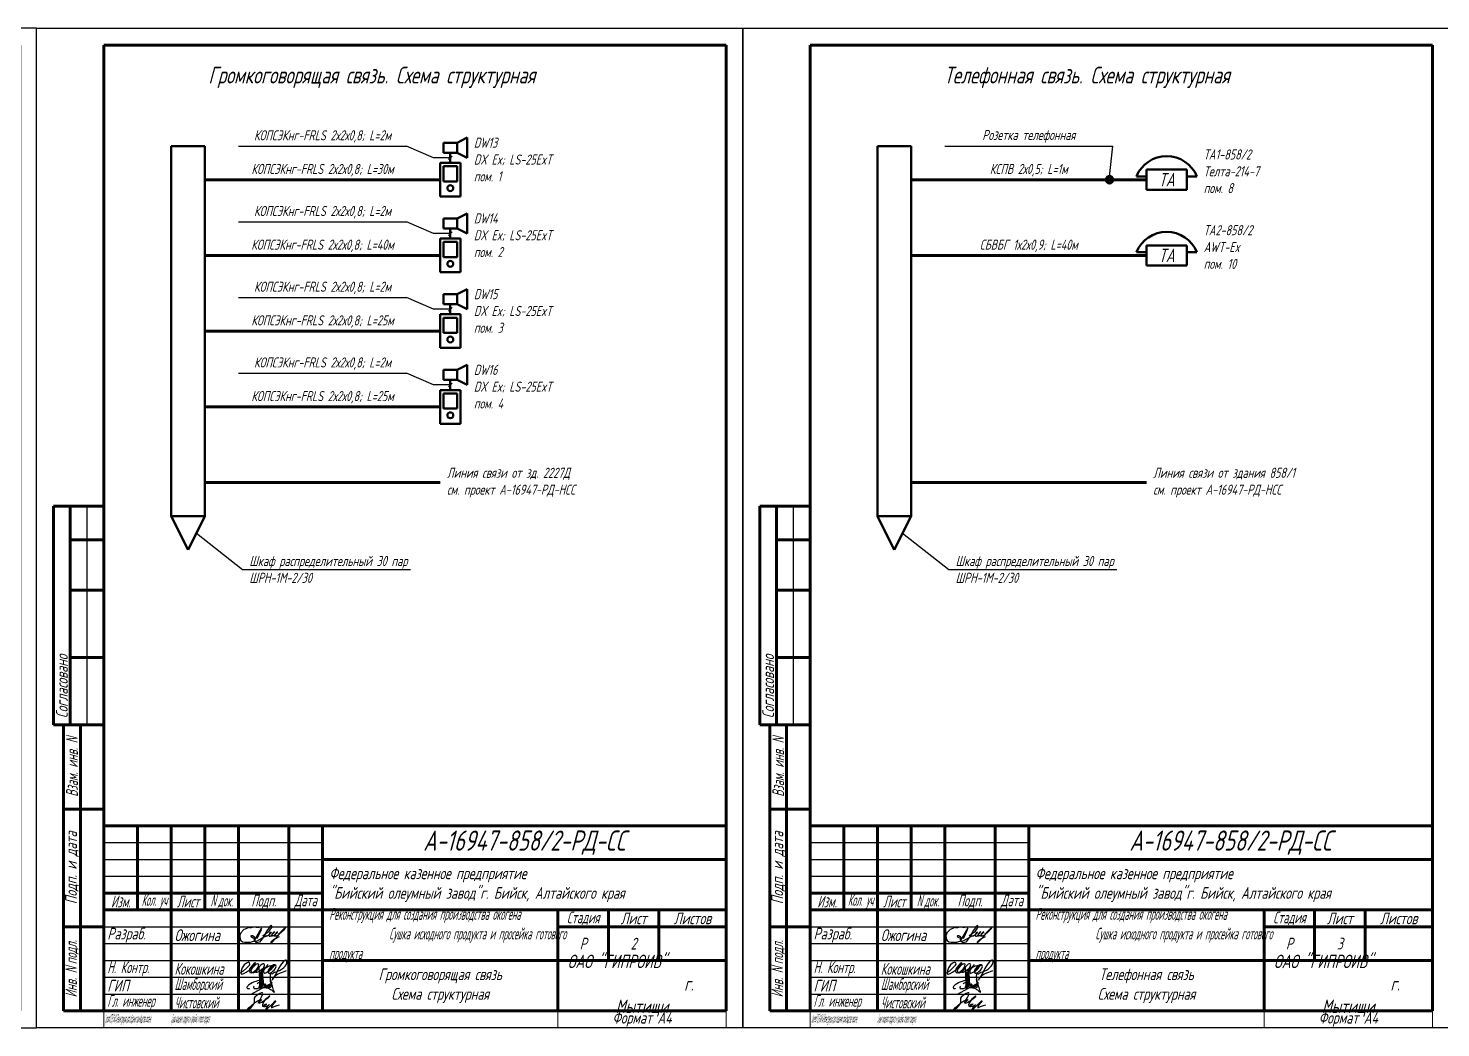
# Model space of a CAD drawing. Header units: millimetres. Extents: x 1036 to 3400, y 1190 to 1841.
# Drawn here: x 1453.7 to 1873.7, y 1543.9 to 1840.9 of the extents above; entities that cross this region are included whole.
import ezdxf
from ezdxf import colors
from ezdxf.entities.mleader import LeaderData, LeaderLine
from ezdxf.enums import TextEntityAlignment as Align
from ezdxf.math import Vec2, Vec3

# ---------------------------------------------------------------- set-up
doc = ezdxf.new("R2010")
doc.units = ezdxf.units.MM
doc.layers.get('Defpoints').update_dxf_attribs({"color": 33})
for name, color, linetype, lineweight in [('Линия выноска', 137, 'Continuous', 25), ('Линия связи (Вновь)', 3, 'Continuous', 60), ('Рамка толстая', 7, 'Continuous', 60), ('Рамка тонкая', 5, 'Continuous', 25), ('Связь', 84, 'Continuous', 50), ('Текст', 2, 'Continuous', 25), ('Штампы', 252, 'Continuous', 25)]:
    doc.layers.add(name, color=color, linetype=linetype, lineweight=lineweight)
doc.styles.add('Simplex', font='simplex.shx', dxfattribs={"width": 0.7, "oblique": 15})

# ---------------------------------------------------------------- blocks, each defined once
blk = doc.blocks.new('*T25')
at = {"layer": 'Defpoints', "color": 8, "linetype": 'ByBlock', "lineweight": 0, "transparency": 16777216}
for p, q in [((0, -55), (0, -60)), ((135, -55), (135, -60)), ((185, -55), (185, -60)), ((0, -60), (185, -60))]:
    blk.add_line(p, q, dxfattribs=at)
at = {"layer": 'Штампы', "color": 0, "linetype": 'ByBlock', "lineweight": 60, "transparency": 16777216}
for p, q in [((0, 0), (185, 0)), ((0, 0), (0, -55)), ((10, 0), (10, -25)), ((20, 0), (20, -55)), ((30, 0), (30, -25)), ((40, 0), (40, -55)), ((55, 0), (55, -55)), ((65, 0), (65, -55)), ((185, 0), (185, -55)), ((65, -10), (185, -10)), ((0, -20), (65, -20)), ((0, -25), (185, -25)), ((135, -25), (135, -55)), ((150, -25), (150, -40)), ((165, -25), (165, -40)), ((135, -30), (185, -30)), ((65, -40), (185, -40)), ((0, -55), (185, -55))]:
    blk.add_line(p, q, dxfattribs=at)
at = {"layer": 'Штампы', "color": 5, "linetype": 'ByBlock', "lineweight": 25, "transparency": 16777216}
for p, q in [((0, -5), (65, -5)), ((0, -10), (65, -10)), ((0, -15), (65, -15)), ((0, -30), (65, -30)), ((0, -35), (65, -35)), ((0, -40), (65, -40)), ((0, -45), (65, -45)), ((0, -50), (65, -50))]:
    blk.add_line(p, q, dxfattribs=at)
at = {"layer": 'Штампы', "color": 2, "transparency": 16777216, "style": 'Simplex'}
for s, insert, char_height, width, attachment_point in [('А-16947-858/2-РД-СС', (125, -5), 6, 120, 5), ('Федеральное казенное предприятие\\P"Бийский олеумный завод"г. Бийск, Алтайского края', (67, -17.5), 3.5, 116, 4), ('{\\W0.6;Изм.}', (5, -22.5), 3.5, 10, 5), ('{\\W0.4;Кол. уч}', (15, -22.5), 3.5, 10, 5), ('{\\W0.6;Лист}', (25, -22.5), 3.5, 10, 5), ('{\\Q15;\\W0.5;N\\fArial|b0|i0|c0|p34;\\Q15; \\Fsimplex|c204;док.}', (35, -22.5), 3.5, 10, 5), ('{\\W0.6;Подп.}', (47.5, -22.5), 3.5, 15, 5), ('{\\W0.6;Дата}', (60, -22.5), 3.5, 10, 5), ('{\\W0.4;Реконструкция для создания производства окогена                               Сушка исходного продукта и просейка готового продукта }', (67, -32.5), 3.5, 66, 4), ('{\\W0.6;Стадия}', (142.5, -27.5), 3.5, 15, 5), ('Лист', (157.5, -27.5), 3.5, 15, 5), ('Листов', (175, -27.5), 3.5, 20, 5), ('Разраб.', (1, -32.5), 3.5, 18, 4), ('Ожогина', (21, -32.5), 3.5, 18, 4), ('Р', (142.5, -35), 3.5, 15, 5), ('3', (157.5, -35), 3.5, 15, 5), ('ОАО "ГИПРОИВ"                         г. Мытищи', (160, -47.5), 4, 50, 5), ('{\\W0.6;Н. Контр.}', (1, -42.5), 3.5, 18, 4), ('{\\W0.6;Кокошкина}', (21, -42.5), 3.5, 18, 4), ('ГИП', (1, -47.5), 3.5, 18, 4), ('{\\W0.5;Шамборский}', (21, -47.5), 3.5, 18, 4), ('Телефонная связь\\PСхема структурная', (100, -47.5), 3.5, 70, 5), ('{\\W0.5;Гл. инженер}', (1, -52.5), 3.5, 18, 4), ('{\\W0.5;Чистовский}', (21, -52.5), 3.5, 18, 4), ('Формат А4', (160, -57.5), 3.5, 50, 5)]:
    blk.add_mtext(s, dxfattribs=dict(at, insert=insert, char_height=char_height, width=width, attachment_point=attachment_point))
blk = doc.blocks.new('A$C09094F02')
at = {"layer": 'Рамка тонкая'}
for p, q in [((1.97, 4.33), (1.61, 4.15)), ((2.85, 4.72), (1.97, 4.33)), ((3.25, 4.78), (2.85, 4.72)), ((3.25, 4.78), (3.89, 4.82)), ((4.2, 4.83), (3.89, 4.82)), ((4.85, 4.87), (4.2, 4.83)), ((6.85, 4.68), (4.72, 0.96)), ((5.29, 4.81), (4.85, 4.87)), ((5.56, 4.78), (5.29, 4.81)), ((6.13, 4.7), (5.56, 4.78)), ((8.74, 4.22), (8.39, 3.71)), ((9.08, 4.62), (8.74, 4.22)), ((9.37, 5.07), (9.08, 4.62)), ((9.81, 5.41), (9.37, 5.07)), ((9.37, 3.99), (9.57, 4.27)), ((9.57, 4.27), (9.88, 4.8)), ((9.9, 5.13), (9.81, 5.41)), ((9.88, 4.8), (9.89, 4.99)), ((9.89, 4.97), (9.9, 5.13)), ((9.94, 5.34), (9.94, 5.34)), ((13.59, 4.52), (12.54, 3.43)), ((12.61, 3.19), (13.65, 4.21)), ((13.58, 4.5), (13.73, 4.66)), ((13.71, 4.33), (13.64, 4.19)), ((13.74, 4.39), (13.71, 4.33)), ((13.73, 4.66), (13.83, 4.76)), ((13.77, 4.43), (13.74, 4.39)), ((13.84, 4.53), (13.77, 4.43)), ((13.83, 4.76), (13.94, 4.85)), ((13.87, 4.58), (13.84, 4.53)), ((13.93, 4.71), (13.87, 4.58)), ((13.97, 4.77), (13.93, 4.71)), ((13.94, 4.85), (13.98, 4.89)), ((13.98, 4.89), (13.97, 4.81)), ((13.97, 4.81), (13.97, 4.77)), ((0.44, 2.54), (0.37, 2.32)), ((0.37, 2.32), (0.49, 1.27)), ((0.66, 3.22), (0.44, 2.54)), ((0.49, 1.27), (0.69, 0.89)), ((1.61, 4.15), (0.66, 3.2)), ((0.69, 0.89), (1.23, 0.53)), ((1.23, 0.53), (1.94, 0.43)), ((1.94, 0.43), (2.83, 0.4)), ((2.83, 0.4), (3.56, 0.46)), ((3.56, 0.46), (4.19, 0.58)), ((3.72, 2.34), (3.66, 2.29)), ((3.66, 2.29), (3.66, 2.24)), ((3.66, 2.24), (3.73, 2.08)), ((3.81, 2.36), (3.72, 2.34)), ((3.72, 2.1), (3.86, 1.97)), ((3.93, 2.37), (3.81, 2.36)), ((3.85, 1.97), (4.41, 1.74)), ((3.98, 2.35), (3.93, 2.37)), ((4.06, 2.34), (3.98, 2.35)), ((4.23, 2.29), (4.06, 2.34)), ((4.19, 0.58), (4.74, 0.74)), ((4.38, 2.26), (4.23, 2.29)), ((4.79, 1.9), (4.38, 2.26)), ((4.41, 1.74), (4.66, 1.75)), ((4.66, 1.75), (5.05, 1.79)), ((4.72, 0.96), (4.84, 1.8)), ((4.74, 0.74), (5.14, 0.89)), ((4.8, 1.84), (4.78, 1.92)), ((4.81, 1.81), (4.8, 1.84)), ((4.82, 1.76), (4.81, 1.81)), ((4.82, 1.7), (4.82, 1.76)), ((5.08, 0.43), (5.34, 0.72)), ((5.5, 0.24), (5.08, 0.46)), ((5.34, 0.72), (5.72, 0.93)), ((6.52, 3.63), (5.5, 1.41)), ((6.27, 0.44), (5.5, 0.24)), ((5.66, 1.8), (5.68, 1.8)), ((5.72, 0.93), (8.35, 2.39)), ((6.67, 0.91), (6.27, 0.44)), ((6.73, 4.08), (6.52, 3.63)), ((7.02, 1.43), (6.67, 0.91)), ((7.36, 1.92), (7.02, 1.43)), ((7.25, 2.4), (7.9, 2.83)), ((7.65, 2.43), (7.36, 1.92)), ((8.03, 3.04), (7.65, 2.43)), ((7.8, 2.09), (8.35, 2.39)), ((7.84, 2.8), (8.77, 3.38)), ((8.39, 3.71), (8.03, 3.04)), ((8.36, 2.19), (8.54, 2.32)), ((8.54, 2.32), (8.7, 2.43)), ((8.7, 2.43), (9, 2.65)), ((8.77, 3.38), (9.12, 3.73)), ((9, 2.65), (9.26, 2.8)), ((9.1, 2.61), (9.08, 2.41)), ((9.08, 2.41), (9.11, 2.29)), ((9.2, 2.85), (9.1, 2.61)), ((9.11, 2.29), (9.14, 2.22)), ((9.12, 3.73), (9.37, 3.99)), ((9.14, 2.22), (9.39, 2.18)), ((9.24, 2.99), (9.2, 2.85)), ((9.38, 3.18), (9.24, 2.99)), ((9.26, 2.8), (9.54, 3.09)), ((9.43, 3.24), (9.38, 3.18)), ((9.39, 2.18), (9.45, 2.25)), ((9.5, 3.05), (9.4, 2.94)), ((9.72, 3.37), (9.43, 3.24)), ((9.45, 2.25), (9.66, 2.36)), ((9.72, 3.37), (9.5, 3.05)), ((9.54, 3.09), (9.63, 3.25)), ((9.66, 2.36), (9.86, 2.51)), ((9.73, 0.42), (9.88, 0.68)), ((9.75, 0.24), (9.73, 0.42)), ((11.24, 1.71), (9.8, 0.24)), ((9.85, 2.51), (9.84, 2.25)), ((9.84, 2.25), (10.52, 2.4)), ((9.93, 2.73), (9.85, 2.51)), ((9.86, 2.51), (10.14, 2.73)), ((9.88, 0.68), (10.13, 0.91)), ((10.07, 2.95), (9.93, 2.73)), ((10.22, 3.13), (10.07, 2.95)), ((10.13, 2.76), (10.33, 2.97)), ((10.13, 0.91), (10.34, 1.14)), ((10.36, 3.32), (10.22, 3.13)), ((10.33, 2.97), (10.56, 3.24)), ((10.34, 1.14), (10.75, 1.38)), ((10.48, 3.44), (10.36, 3.32)), ((10.42, 2.38), (10.77, 2.5)), ((10.74, 3.53), (10.48, 3.44)), ((10.56, 3.24), (10.68, 3.38)), ((10.67, 3.36), (10.74, 3.53)), ((10.76, 2.51), (10.75, 2.25)), ((10.75, 2.25), (11.09, 2.33)), ((10.75, 1.38), (10.98, 1.56)), ((10.84, 2.72), (10.76, 2.51)), ((10.77, 2.5), (11.05, 2.73)), ((10.98, 2.95), (10.84, 2.72)), ((11.13, 3.12), (10.98, 2.95)), ((10.98, 1.56), (11.56, 1.82)), ((11.04, 2.76), (11.24, 2.97)), ((11.05, 2.31), (11.35, 2.34)), ((11.27, 3.32), (11.13, 3.12)), ((11.24, 2.97), (11.47, 3.24)), ((11.62, 2.14), (11.24, 1.71)), ((11.39, 3.44), (11.27, 3.32)), ((11.35, 2.34), (11.65, 2.53)), ((11.65, 3.53), (11.39, 3.44)), ((11.47, 3.24), (11.59, 3.37)), ((11.56, 1.82), (11.72, 1.94)), ((11.59, 3.35), (11.65, 3.53)), ((11.84, 2.5), (11.62, 2.14)), ((11.72, 1.94), (12.16, 2.12)), ((12.54, 3.43), (11.84, 2.5)), ((11.94, 2.93), (12.61, 3.19))]:
    blk.add_line(p, q, dxfattribs=at)
blk.add_point((0, 0), dxfattribs=at)
blk = doc.blocks.new('A$C764A7DD2')
at = {"layer": 'Рамка тонкая'}
for points in [[(0.64, 2.29), (1.55, 2.78), (2.35, 3.54), (3.25, 4.42), (3.42, 4.78), (3.33, 5.15), (2.94, 5.32), (2.35, 5.07), (1.72, 4.56), (1.13, 3.68), (0.91, 3.12), (0.85, 2.75), (0.71, 2.16), (0.78, 1.93), (1.03, 1.82), (1.63, 1.97), (2.31, 2.39), (3.18, 3), (4.24, 4.04), (4.93, 4.62), (5.16, 5), (5.03, 5.15), (4.71, 5.06), (4.27, 4.6), (3.66, 3.91), (3.31, 3.23), (3.26, 2.74), (3.38, 2.3), (3.76, 2.2), (4.36, 2.42), (4.88, 2.81), (5.49, 3.23), (5.9, 3.87), (6, 4.2), (6.04, 4.8), (5.77, 4.88), (5.19, 4.63), (4.64, 4.14), (4.1, 3.55), (3.67, 2.91), (3.8, 2.52), (4.33, 2.22), (4.91, 2.34), (5.38, 2.72), (5.97, 3.53)], [(5.94, 3.54), (5.23, 2.82), (5.21, 2.37), (5.57, 2.4), (6.03, 2.63), (6.4, 2.87), (6.71, 3.09), (7.06, 3.33), (7.32, 3.54), (7.51, 3.8), (7.66, 4.03), (7.72, 4.33), (7.76, 4.57), (7.66, 4.74), (7.52, 4.83), (7.24, 4.83), (7.01, 4.73), (6.65, 4.45), (6.39, 4.2), (6.16, 3.97), (6.06, 3.69), (6.08, 3.53), (6.07, 3.05), (6.31, 2.77), (7.32, 3.3), (7.72, 3.59), (8.21, 3.96), (8.54, 4.29), (8.77, 4.67), (7.84, 3.47), (7.2, 2.63), (6.95, 2.36), (7.61, 3.15), (8.21, 3.78), (8.78, 4.09), (9.19, 4.27), (9.64, 4.41), (10.05, 4.49)], [(8.46, 2.41), (9.12, 2.83), (9.43, 3.13), (9.75, 3.57), (10.1, 3.95), (10.48, 4.22), (10.74, 4.46), (10.1, 3.75), (9.56, 3.09), (9.08, 2.58), (8.87, 2.23), (9.09, 2.05), (9.44, 2.07), (9.86, 2.32), (10.21, 2.69), (10.66, 3.03), (10.92, 3.33), (11.16, 3.77), (11.26, 4.07), (11.16, 4.36), (10.83, 4.53), (10.46, 4.53), (9.47, 3.79), (9.12, 3.35), (8.85, 3.01), (8.74, 2.62), (8.87, 2.2), (10.08, 1.9), (10.56, 2.33), (11.54, 2.57), (12.39, 2.98), (13, 3.37), (13.46, 3.77), (13.86, 4.17), (14.14, 4.58), (14.36, 5.07), (14.4, 5.45), (14.33, 5.76), (14.2, 5.95), (13.99, 5.98), (13.77, 5.86), (13.39, 5.53), (12.83, 4.82), (12.39, 4.25), (11.93, 3.43), (11.61, 2.82), (11.12, 1.94), (10.7, 1.24), (10.35, 0.63), (10.08, 0.16), (10.15, 0), (10.21, 0.41), (11.1, 1.47), (11.64, 1.79), (12.51, 2.16), (13.08, 2.36), (13.57, 2.58), (14.3, 2.91)], [(7.59, 3.14), (7.46, 2.58), (7.5, 2.21), (7.6, 2.07), (7.79, 2.07), (8.03, 2.18), (8.3, 2.31), (8.48, 2.41)]]:
    blk.add_lwpolyline(points, dxfattribs=at)
blk.add_point((0, 0.88), dxfattribs=at)
blk = doc.blocks.new('A$C06937CDB')
at = {"layer": 'Рамка тонкая'}
for points in [[(4.68, 2.39), (4.58, 2.24), (4.48, 2.05), (4.49, 1.94), (4.67, 1.78), (5.08, 1.64), (5.36, 1.6), (5.68, 1.65), (5.9, 1.75), (6.08, 1.87), (6.17, 2.03), (6.29, 2.33), (6.37, 2.75), (6.43, 3.29), (6.48, 4.23), (6.49, 4.56), (6.48, 4.91), (6.53, 5.46), (6.59, 6.14), (6.66, 6.62), (6.72, 6.63), (6.69, 6.02), (6.64, 5.17), (6.62, 4.37), (6.61, 4.04), (6.65, 3.71), (6.67, 3.2), (6.6, 2.67), (6.54, 2.12), (6.47, 1.71), (6.42, 1.65), (6.37, 2.01), (6.37, 2.49), (6.38, 3.21), (6.37, 3.99), (6.33, 4.72), (6.31, 5.09), (6.27, 5.55), (6.25, 6.06), (6.25, 6.55), (6.23, 7.08)], [(4.54, 1.65), (5.39, 1.71), (6.22, 1.82), (6.89, 1.89), (7.27, 1.93), (7.76, 1.93), (8.26, 1.89), (8.59, 1.84), (8.9, 1.74), (9.23, 1.6), (9.5, 1.41), (9.79, 1.24), (10.1, 1.01), (10.35, 0.78), (10.57, 0.6), (10.68, 0.57), (10.6, 0.81), (10.47, 1.12), (10.33, 1.55), (10.22, 1.95), (10.09, 2.33), (9.96, 2.81), (9.79, 3.39), (9.64, 4.02), (9.56, 4.51), (9.51, 4.88), (9.5, 5.32), (9.54, 5.78), (9.6, 6.16), (9.64, 6.45)], [(6.66, 3.16), (6.7, 2.81), (6.73, 2.43), (6.79, 2.16), (6.85, 2.12), (6.92, 2.44), (6.98, 2.83), (7.03, 3.28), (7.08, 3.77), (7.07, 4.1), (7.07, 4.46), (7.06, 4.97), (7.03, 5.5), (6.98, 6), (6.96, 6.41), (6.96, 6.83), (6.93, 7.06), (6.85, 6.77), (6.84, 6.44), (6.81, 5.78), (6.79, 5.34), (6.82, 4.84), (6.88, 4.07), (6.95, 3.5), (7.04, 2.89), (7.11, 2.52), (7.18, 2.3), (7.26, 2.29), (7.32, 2.48), (7.37, 2.75), (7.4, 3.03), (7.41, 3.56), (7.4, 3.98), (7.39, 4.41), (7.37, 4.66), (7.33, 5.01), (7.29, 5.33), (7.23, 5.7), (7.16, 6.19), (7.11, 6.44), (7.09, 6.03), (7.1, 5.53), (7.09, 5.08), (7.15, 4.63), (7.21, 4.17), (7.27, 3.77), (7.36, 3.25), (7.45, 2.99), (7.55, 2.9), (7.64, 2.88), (7.72, 2.92), (7.78, 2.97), (7.83, 3.04), (7.87, 3.09)], [(9.66, 2.44), (9.67, 2.53), (9.59, 2.61), (9.47, 2.7), (9.37, 2.73), (9.26, 2.69), (9.2, 2.55), (9.15, 2.42), (9.16, 2.25), (9.21, 2.08), (9.38, 1.99), (9.54, 2.02), (9.65, 2.1), (9.74, 2.21), (9.81, 2.34), (9.86, 2.52), (9.83, 2.68), (9.79, 2.89), (9.74, 3.06), (9.68, 3.25), (9.62, 3.48), (9.56, 3.71), (9.52, 3.92), (9.49, 4.15), (9.49, 4.35)], [(5.53, 3.07), (5.72, 3.22), (5.91, 3.36), (6.1, 3.47), (6.29, 3.59), (6.48, 3.7), (6.51, 3.75), (6.56, 3.82), (6.57, 3.91), (6.53, 4.02), (6.42, 4.1), (6.28, 4.12), (6.06, 4.08), (5.69, 3.97), (5.17, 3.79), (4.5, 3.51), (4.08, 3.32), (3.62, 3.08), (3.3, 2.87), (3.01, 2.62), (2.81, 2.46), (2.65, 2.26), (2.53, 2.06), (2.52, 1.93), (2.58, 1.79), (2.72, 1.71), (2.88, 1.65), (3.07, 1.62), (3.24, 1.6)], [(3.81, 0), (10.11, 3.41)], [(8.09, 2.48), (8.15, 2.49), (8.19, 2.54), (8.21, 2.61), (8.21, 2.68), (8.19, 2.73), (8.16, 2.79), (8.11, 2.85), (8.04, 2.89), (7.97, 2.91), (7.89, 2.92), (7.82, 2.9), (7.76, 2.84), (7.72, 2.78), (7.7, 2.67), (7.7, 2.57), (7.7, 2.41), (7.75, 2.29), (7.82, 2.17), (7.88, 2.13), (7.94, 2.09), (8.01, 2.12), (8.06, 2.18), (8.05, 2.28), (8.02, 2.37), (7.98, 2.35), (7.98, 2.3), (8.02, 2.23), (8.05, 2.18), (8.08, 2.15), (8.17, 2.09), (8.2, 2.08), (8.26, 2.09), (8.32, 2.12), (8.37, 2.16), (8.37, 2.22), (8.38, 2.3), (8.36, 2.36), (8.29, 2.38), (8.29, 2.3), (8.33, 2.22), (8.38, 2.16), (8.47, 2.1), (8.55, 2.1), (8.63, 2.12), (8.71, 2.19), (8.73, 2.26), (8.75, 2.35), (8.74, 2.47), (8.67, 2.54), (8.6, 2.53), (8.64, 2.43), (8.71, 2.29), (8.81, 2.16), (8.9, 2.14), (9.03, 2.19), (9.09, 2.3), (9.1, 2.4), (9.09, 2.5), (9.05, 2.56), (9.01, 2.52), (9.03, 2.45), (9.09, 2.34), (9.16, 2.29), (9.24, 2.3), (9.29, 2.36), (9.31, 2.42)]]:
    blk.add_lwpolyline(points, dxfattribs=at)
blk.add_point((0, 1.11), dxfattribs=at)
blk = doc.blocks.new('A$C2B280688')
at = {"layer": 'Рамка тонкая'}
blk.add_lwpolyline([(5.9, 2.28), (6.23, 2.95), (6.74, 3.98), (7.05, 4.58), (7.26, 5.14), (7.2, 5.36), (6.87, 5.4), (6.35, 5.18), (5.58, 4.7), (4.9, 4.13), (4.65, 3.83), (4.68, 3.34), (4.71, 2.85), (4.65, 2.36), (4.11, 1.47), (3.45, 0.73), (2.77, 0.33), (2.64, 0.37), (3.2, 0.97), (3.92, 1.64), (4.79, 2.37), (5.7, 3.02), (6.14, 3.24), (6.59, 3.47), (6.84, 3.33), (6.8, 3.06), (6.44, 2.93), (6.13, 2.57), (6.19, 2.35), (6.49, 2.37), (6.86, 2.59), (7.34, 2.87), (7.95, 3.27), (8.48, 3.66), (8.9, 3.97), (9.24, 4.32), (9.29, 4.51), (9.11, 4.39), (8.49, 3.82), (7.95, 3.37), (7.56, 2.83), (7.28, 2.26), (7.11, 1.8), (7.16, 1.44), (7.46, 1.46), (7.89, 1.68), (8.42, 2.02), (7.93, 1.87), (7.52, 1.64), (7.51, 1.3), (7.81, 1.3), (8.28, 1.39), (8.72, 1.59), (9.01, 1.79), (9.19, 1.95), (8.58, 1.25), (8.15, 0.65), (8.11, 0.32), (8.53, 0.66), (9.88, 1.9), (10.92, 2.95), (11.12, 3.02), (10.12, 1.84), (9.87, 1.32), (9.82, 0.92), (10.03, 1), (10.64, 1.29), (11.51, 1.58), (12.25, 1.85)], dxfattribs=at)
blk.add_point((0, 0), dxfattribs=at)
blk = doc.blocks.new('*T26')
at = {"layer": 'Defpoints', "color": 8, "linetype": 'ByBlock', "lineweight": 0, "transparency": 16777216}
for p, q in [((0, -55), (0, -60)), ((135, -55), (135, -60)), ((185, -55), (185, -60)), ((0, -60), (185, -60))]:
    blk.add_line(p, q, dxfattribs=at)
at = {"layer": 'Штампы', "color": 0, "linetype": 'ByBlock', "lineweight": 60, "transparency": 16777216}
for p, q in [((0, 0), (185, 0)), ((0, 0), (0, -55)), ((10, 0), (10, -25)), ((20, 0), (20, -55)), ((30, 0), (30, -25)), ((40, 0), (40, -55)), ((55, 0), (55, -55)), ((65, 0), (65, -55)), ((185, 0), (185, -55)), ((65, -10), (185, -10)), ((0, -20), (65, -20)), ((0, -25), (185, -25)), ((135, -25), (135, -55)), ((150, -25), (150, -40)), ((165, -25), (165, -40)), ((135, -30), (185, -30)), ((65, -40), (185, -40)), ((0, -55), (185, -55))]:
    blk.add_line(p, q, dxfattribs=at)
at = {"layer": 'Штампы', "color": 5, "linetype": 'ByBlock', "lineweight": 25, "transparency": 16777216}
for p, q in [((0, -5), (65, -5)), ((0, -10), (65, -10)), ((0, -15), (65, -15)), ((0, -30), (65, -30)), ((0, -35), (65, -35)), ((0, -40), (65, -40)), ((0, -45), (65, -45)), ((0, -50), (65, -50))]:
    blk.add_line(p, q, dxfattribs=at)
at = {"layer": 'Штампы', "color": 2, "transparency": 16777216, "style": 'Simplex'}
for s, insert, char_height, width, attachment_point in [('А-16947-858/2-РД-СС', (125, -5), 6, 120, 5), ('Федеральное казенное предприятие\\P"Бийский олеумный завод"г. Бийск, Алтайского края', (67, -17.5), 3.5, 116, 4), ('{\\W0.6;Изм.}', (5, -22.5), 3.5, 10, 5), ('{\\W0.4;Кол. уч}', (15, -22.5), 3.5, 10, 5), ('{\\W0.6;Лист}', (25, -22.5), 3.5, 10, 5), ('{\\Q15;\\W0.5;N\\fArial|b0|i0|c0|p34;\\Q15; \\Fsimplex|c204;док.}', (35, -22.5), 3.5, 10, 5), ('{\\W0.6;Подп.}', (47.5, -22.5), 3.5, 15, 5), ('{\\W0.6;Дата}', (60, -22.5), 3.5, 10, 5), ('{\\W0.4;Реконструкция для создания производства окогена                               Сушка исходного продукта и просейка готового продукта }', (67, -32.5), 3.5, 66, 4), ('{\\W0.6;Стадия}', (142.5, -27.5), 3.5, 15, 5), ('Лист', (157.5, -27.5), 3.5, 15, 5), ('Листов', (175, -27.5), 3.5, 20, 5), ('Разраб.', (1, -32.5), 3.5, 18, 4), ('Ожогина', (21, -32.5), 3.5, 18, 4), ('Р', (142.5, -35), 3.5, 15, 5), ('2', (157.5, -35), 3.5, 15, 5), ('ОАО "ГИПРОИВ"                         г. Мытищи', (160, -47.5), 4, 50, 5), ('{\\W0.6;Н. Контр.}', (1, -42.5), 3.5, 18, 4), ('{\\W0.6;Кокошкина}', (21, -42.5), 3.5, 18, 4), ('ГИП', (1, -47.5), 3.5, 18, 4), ('{\\W0.5;Шамборский}', (21, -47.5), 3.5, 18, 4), ('Громкоговорящая связь\\PСхема структурная', (100, -47.5), 3.5, 70, 5), ('{\\W0.5;Гл. инженер}', (1, -52.5), 3.5, 18, 4), ('{\\W0.5;Чистовский}', (21, -52.5), 3.5, 18, 4), ('Формат А4', (160, -57.5), 3.5, 50, 5)]:
    blk.add_mtext(s, dxfattribs=dict(at, insert=insert, char_height=char_height, width=width, attachment_point=attachment_point))
blk = doc.blocks.new('A$C20EB2E6C')
at = {"layer": 'Связь'}
for p, q in [((8, 17.5), (5, 16)), ((8, 11.5), (8, 17.5)), ((1, 13), (1, 16)), ((1, 16), (5, 16)), ((5, 13), (1, 13)), ((3, 13), (3, 10)), ((5, 16), (5, 13)), ((8, 11.5), (5, 13)), ((0, 0), (0, 10)), ((0, 10), (6, 10)), ((1, 4.5), (1, 9)), ((1, 9), (5, 9)), ((5, 9), (5, 4.5)), ((6, 10), (6, 0)), ((5, 4.5), (1, 4.5)), ((6, 0), (0, 0))]:
    blk.add_line(p, q, dxfattribs=at)
blk.add_circle((3, 2.5), 0.868, dxfattribs=at)
blk = doc.blocks.new('A$C62C24B35')
at = {"layer": 'Рамка толстая'}
for p, q in [((20, 5), (20, 292)), ((20, 292), (205, 292)), ((205, 292), (205, 5)), ((205, 5), (20, 5))]:
    blk.add_line(p, q, dxfattribs=at)
at = {"layer": 'Рамка тонкая'}
for p, q in [((0, 297), (210, 297)), ((0, 0), (0, 297)), ((210, 297), (210, 0)), ((210, 0), (0, 0))]:
    blk.add_line(p, q, dxfattribs=at)
blk = doc.blocks.new('*T27')
at = {"layer": 'Штампы', "color": 0, "linetype": 'ByBlock', "lineweight": 60, "transparency": 16777216}
for p, q in [((0, 0), (0, 85)), ((0, 85), (12, 85)), ((5, 0), (5, 85)), ((12, 0), (12, 85)), ((0, 60), (12, 60)), ((0, 25), (12, 25)), ((0, 0), (12, 0))]:
    blk.add_line(p, q, dxfattribs=at)
at = {"layer": 'Штампы', "color": 2, "transparency": 16777216, "char_height": 3.5, "attachment_point": 5, "rotation": 90, "style": 'Simplex'}
for s, insert, width in [('{\\W0.6;Взам. инв. \\Q15;N}', (2.5, 72.5), 25), ('Подп. и дата', (2.5, 42.5), 35), ('{\\W0.6;Инв. \\Q15;N\\fArial|b0|i0|c0|p34;\\Q15; \\Fsimplex|c204;подл.}', (2.5, 12.5), 25)]:
    blk.add_mtext(s, dxfattribs=dict(at, insert=insert, width=width))
blk = doc.blocks.new('*T28')
at = {"layer": 'Штампы', "color": 0, "linetype": 'ByBlock', "lineweight": 60, "transparency": 16777216}
for p, q in [((0, 0), (0, 65)), ((0, 65), (15, 65)), ((5, 0), (5, 65)), ((15, 0), (15, 65)), ((5, 55), (15, 55)), ((5, 40), (15, 40)), ((5, 20), (15, 20)), ((0, 0), (15, 0))]:
    blk.add_line(p, q, dxfattribs=at)
at = {"layer": 'Штампы', "color": 5, "linetype": 'ByBlock', "lineweight": 25, "transparency": 16777216}
blk.add_line((10, 0), (10, 65), dxfattribs=at)
at = {"layer": 'Штампы', "color": 2, "transparency": 16777216, "insert": (2.5, 2), "char_height": 3.5, "width": 61, "attachment_point": 4, "rotation": 90, "style": 'Simplex'}
blk.add_mtext('Согласовано', dxfattribs=at)
blk = doc.blocks.new('_None')
blk = doc.blocks.new('*T29')
at = {"layer": 'Штампы', "color": 0, "linetype": 'ByBlock', "lineweight": 60, "transparency": 16777216}
for p, q in [((0, 0), (0, 85)), ((0, 85), (12, 85)), ((5, 0), (5, 85)), ((12, 0), (12, 85)), ((0, 60), (12, 60)), ((0, 25), (12, 25)), ((0, 0), (12, 0))]:
    blk.add_line(p, q, dxfattribs=at)
at = {"layer": 'Штампы', "color": 2, "transparency": 16777216, "char_height": 3.5, "attachment_point": 5, "rotation": 90, "style": 'Simplex'}
for s, insert, width in [('{\\W0.6;Взам. инв. \\Q15;N}', (2.5, 72.5), 25), ('Подп. и дата', (2.5, 42.5), 35), ('{\\W0.6;Инв. \\Q15;N\\fArial|b0|i0|c0|p34;\\Q15; \\Fsimplex|c204;подл.}', (2.5, 12.5), 25)]:
    blk.add_mtext(s, dxfattribs=dict(at, insert=insert, width=width))
blk = doc.blocks.new('*T30')
at = {"layer": 'Штампы', "color": 0, "linetype": 'ByBlock', "lineweight": 60, "transparency": 16777216}
for p, q in [((0, 0), (0, 65)), ((0, 65), (15, 65)), ((5, 0), (5, 65)), ((15, 0), (15, 65)), ((5, 55), (15, 55)), ((5, 40), (15, 40)), ((5, 20), (15, 20)), ((0, 0), (15, 0))]:
    blk.add_line(p, q, dxfattribs=at)
at = {"layer": 'Штампы', "color": 5, "linetype": 'ByBlock', "lineweight": 25, "transparency": 16777216}
blk.add_line((10, 0), (10, 65), dxfattribs=at)
at = {"layer": 'Штампы', "color": 2, "transparency": 16777216, "insert": (2.5, 2), "char_height": 3.5, "width": 61, "attachment_point": 4, "rotation": 90, "style": 'Simplex'}
blk.add_mtext('Согласовано', dxfattribs=at)
blk = doc.blocks.new('A$C79A038C6')
at = {"layer": 'Связь'}
for p, q in [((3, 6), (3, 0)), ((15, 6), (3, 6)), ((15, 0), (15, 6)), ((3, 4), (0, 4)), ((3, 0), (15, 0)), ((15, 4), (18, 4))]:
    blk.add_line(p, q, dxfattribs=at)
blk.add_arc((9, 0.25), 9.75, 22.6199, 157.3801, dxfattribs=at)
at = {"layer": 'Связь', "style": 'Simplex', "oblique": 15, "width": 0.7}
blk.add_text('ТА', height=4, dxfattribs=at).set_placement((9, 3), align=Align.MIDDLE_CENTER)
blk = doc.blocks.new('A$C632518C5')
at = {"layer": 'Рамка толстая'}
for p, q in [((20, 292), (20, 5)), ((415, 292), (20, 292)), ((415, 5), (415, 292)), ((20, 5), (415, 5))]:
    blk.add_line(p, q, dxfattribs=at)
at = {"layer": 'Рамка тонкая'}
for p, q in [((0, 297), (0, 0)), ((420, 297), (0, 297)), ((420, 0), (420, 297)), ((0, 0), (420, 0))]:
    blk.add_line(p, q, dxfattribs=at)

msp = doc.modelspace()

# ---------------------------------------------------------------- linework, layer by layer
at = {"layer": 'Линия связи (Вновь)'}
for p, q in [((1506.22, 1795.91), (1576.22, 1795.91)), ((1716.22, 1795.91), (1774.22, 1795.91)), ((1776.22, 1795.91), (1786.22, 1795.91)), ((1506.22, 1773.41), (1576.22, 1773.41)), ((1716.22, 1773.41), (1786.22, 1773.41)), ((1506.22, 1750.91), (1576.22, 1750.91)), ((1506.22, 1728.41), (1576.22, 1728.41)), ((1506.22, 1705.91), (1576.22, 1705.91)), ((1716.22, 1705.91), (1786.22, 1705.91))]:
    msp.add_line(p, q, dxfattribs=at)
for centre, radius in [((1775.22, 1795.91), 1), ((1774.72, 1795.91), 0.25), ((1775.72, 1795.91), 0.25)]:
    msp.add_circle(centre, radius, dxfattribs=at)
at = {"layer": 'Связь'}
for p, q in [((1506.22, 1805.91), (1496.22, 1805.91)), ((1496.22, 1805.91), (1496.22, 1695.91)), ((1506.22, 1805.91), (1506.22, 1695.91)), ((1716.22, 1805.91), (1706.22, 1805.91)), ((1706.22, 1805.91), (1706.22, 1695.91)), ((1716.22, 1805.91), (1716.22, 1695.91)), ((1496.22, 1695.91), (1506.22, 1695.91)), ((1501.22, 1685.91), (1496.22, 1695.91)), ((1501.22, 1685.91), (1506.22, 1695.91)), ((1706.22, 1695.91), (1716.22, 1695.91)), ((1711.22, 1685.91), (1706.22, 1695.91)), ((1711.22, 1685.91), (1716.22, 1695.91))]:
    msp.add_line(p, q, dxfattribs=at)
at = {"layer": 'Текст', "ltscale": 100}
for p, q in [((1516.22, 1805.91), (1566.22, 1805.91)), ((1574.22, 1802.41), (1566.22, 1805.91)), ((1579.22, 1802.41), (1574.22, 1802.41)), ((1578.69, 1801.88), (1579.75, 1802.94)), ((1726.22, 1805.91), (1776.22, 1805.91)), ((1775.22, 1796.91), (1776.22, 1805.91)), ((1516.22, 1783.41), (1566.22, 1783.41)), ((1574.22, 1779.91), (1566.22, 1783.41)), ((1579.22, 1779.91), (1574.22, 1779.91)), ((1578.69, 1779.38), (1579.75, 1780.44)), ((1516.22, 1760.91), (1566.22, 1760.91)), ((1574.22, 1757.41), (1566.22, 1760.91)), ((1579.22, 1757.41), (1574.22, 1757.41)), ((1578.69, 1756.88), (1579.75, 1757.94)), ((1516.22, 1738.41), (1566.22, 1738.41)), ((1574.22, 1734.91), (1566.22, 1738.41)), ((1579.22, 1734.91), (1574.22, 1734.91)), ((1578.69, 1734.38), (1579.75, 1735.44))]:
    msp.add_line(p, q, dxfattribs=at)

# ---------------------------------------------------------------- block references
for name, p in [('A$C632518C5', (1036.22, 1543.91)), ('*T28', (1461.22, 1633.91)), ('*T30', (1671.22, 1633.91)), ('*T27', (1464.22, 1548.91)), ('*T29', (1674.22, 1548.91)), ('*T26', (1476.22, 1603.91)), ('*T25', (1686.22, 1603.91))]:
    msp.add_blockref(name, p)
at = {"layer": 'Линия связи (Вновь)'}
for p in [(1516.22, 1568.91), (1726.22, 1568.91)]:
    msp.add_blockref('A$C09094F02', p, dxfattribs=at)
at = {"layer": 'Рамка тонкая'}
for name, p in [('A$C62C24B35', (1456.22, 1543.91)), ('A$C62C24B35', (1666.22, 1543.91)), ('A$C09094F02', (1516.22, 1568.91)), ('A$C09094F02', (1726.22, 1568.91)), ('A$C764A7DD2', (1516.22, 1558.04)), ('A$C764A7DD2', (1726.22, 1558.04)), ('A$C06937CDB', (1516.22, 1553.91)), ('A$C06937CDB', (1726.22, 1553.91)), ('A$C2B280688', (1516.22, 1548.91)), ('A$C2B280688', (1726.22, 1548.91))]:
    msp.add_blockref(name, p, dxfattribs=at)
at = {"layer": 'Связь'}
for name, p in [('A$C20EB2E6C', (1576.22, 1790.91)), ('A$C79A038C6', (1783.22, 1792.91)), ('A$C20EB2E6C', (1576.22, 1768.41)), ('A$C79A038C6', (1783.22, 1770.41)), ('A$C20EB2E6C', (1576.22, 1745.91)), ('A$C20EB2E6C', (1576.22, 1723.41))]:
    msp.add_blockref(name, p, dxfattribs=at)

# ---------------------------------------------------------------- texts
at = {"layer": 'Defpoints', "style": 'Simplex', "oblique": 15, "width": 0.1}
for p in [(1476.48, 1545.45), (1686.48, 1545.45)]:
    msp.add_text('\\pxsm0.75;{\\W0.4;Реконструкция для создания производства окогена                               Сушка исходного продукта и просейка готового продукта ', height=2.5, dxfattribs=at).set_placement(p)
at = {"layer": 'Текст', "ltscale": 100, "style": 'Simplex'}
for s, insert, char_height, width, attachment_point in [('\\pi31.05342;{\\C2;Громкоговорящая связь. Схема структурная}', (1476.22, 1829.51), 5, 185, 1), ('\\pi39.80342;{\\C2;Телефонная связь. Схема структурная}', (1686.22, 1829.51), 5, 185, 1), ('Линия связи от зд. 2227Д\\Pсм. проект А-16947-РД-НСС\\P', (1578.22, 1705.91), 3, 58.2701, 4), ('Линия связи от здания 858/1\\Pсм. проект А-16947-РД-НСС', (1788.22, 1705.91), 3, 58.2701, 4)]:
    msp.add_mtext(s, dxfattribs=dict(at, insert=insert, char_height=char_height, width=width, attachment_point=attachment_point))
at = {"layer": 'Текст', "ltscale": 100, "char_height": 3, "style": 'Simplex'}
for s, width, insert, attachment_point in [('КОПСЭКнг-FRLS 2х2х0,8; L=2м', 55.2086, (1541.22, 1806.91), 8), ('Розетка телефонная', 55.2086, (1751.22, 1806.91), 8), ('DW13\\PDX Ex; LS-25ExT\\Pпом. 1', 32.2851, (1586.22, 1808.41), 1), ('ТА1-858/2\\PТелта-214-7\\Pпом. 8', 32.2851, (1803.22, 1804.91), 1), ('КОПСЭКнг-FRLS 2х2х0,8; L=30м', 58.7493, (1541.22, 1796.91), 8), ('КСПВ 2х0,5; L=1м', 58.7493, (1751.22, 1796.91), 8), ('КОПСЭКнг-FRLS 2х2х0,8; L=2м', 55.2086, (1541.22, 1784.41), 8), ('DW14\\PDX Ex; LS-25ExT\\Pпом. 2', 32.2851, (1586.22, 1785.91), 1), ('ТА2-858/2\\PAWT-Ex\\Pпом. 10', 32.2851, (1803.22, 1782.41), 1), ('КОПСЭКнг-FRLS 2х2х0,8; L=40м', 58.7493, (1541.22, 1774.41), 8), ('СБВБГ 1х2х0,9; L=40м', 58.7493, (1751.22, 1774.41), 8), ('КОПСЭКнг-FRLS 2х2х0,8; L=2м', 55.2086, (1541.22, 1761.91), 8), ('DW15\\PDX Ex; LS-25ExT\\Pпом. 3', 32.2851, (1586.22, 1763.41), 1), ('КОПСЭКнг-FRLS 2х2х0,8; L=25м', 58.7493, (1541.22, 1751.91), 8), ('КОПСЭКнг-FRLS 2х2х0,8; L=2м', 55.2086, (1541.22, 1739.41), 8), ('DW16\\PDX Ex; LS-25ExT\\Pпом. 4', 32.2851, (1586.22, 1740.91), 1), ('КОПСЭКнг-FRLS 2х2х0,8; L=25м', 63.0198, (1541.22, 1729.41), 8)]:
    msp.add_mtext_dynamic_manual_height_columns(s, width=width, gutter_width=12.5, heights=[0], dxfattribs=dict(at, insert=insert, attachment_point=attachment_point))

# ---------------------------------------------------------------- next in the draw order: leaders
at = {"layer": 'Линия выноска'}
ml = msp.add_multileader_mtext('Standard', dxfattribs=at)
ml.set_content('Шкаф распределительный 30 пар\\PШРН-1М-2/30', color=2, style='Simplex')
ml.set_leader_properties()
ml.set_arrow_properties(name='NONE')
ml.build(insert=Vec2(0, 0))
ml.multileader.update_dxf_attribs({"text_left_attachment_type": 6, "text_right_attachment_type": 6, "dogleg_length": 0})
ctx = ml.context
ctx.base_point, ctx.char_height, ctx.plane_origin = Vec3(1517.46, 1680.11), 3, Vec3(1532.78, 1659.69)
ctx.left_attachment, ctx.right_attachment = 6, 6
notes = []
notes.append((ctx, [(1, (1, 1, 0), (1517.46, 1680.11), (1, 0), 0, [(0, [(1503.72, 1690.91)], 0, [])])]))
ctx.mtext.insert, ctx.mtext.flow_direction = Vec3(1519.46, 1684.11), 5
ctx.mtext.has_bg_fill, ctx.mtext.bg_color, ctx.mtext.bg_scale_factor, ctx.mtext.bg_transparency, ctx.mtext.use_window_bg_color = 1, -1027028792, 1.5, 0, 1
ml = msp.add_multileader_mtext('Standard', dxfattribs=at)
ml.set_content('Шкаф распределительный 30 пар\\PШРН-1М-2/30', color=2, style='Simplex')
ml.set_leader_properties()
ml.set_arrow_properties(name='NONE')
ml.build(insert=Vec2(0, 0))
ml.multileader.update_dxf_attribs({"text_left_attachment_type": 6, "text_right_attachment_type": 6, "dogleg_length": 0})
ctx = ml.context
ctx.base_point, ctx.char_height, ctx.plane_origin = Vec3(1727.46, 1680.11), 3, Vec3(1742.78, 1659.69)
ctx.left_attachment, ctx.right_attachment = 6, 6
notes.append((ctx, [(1, (1, 1, 0), (1727.46, 1680.11), (1, 0), 0, [(0, [(1713.72, 1690.91)], 0, [])])]))
ctx.mtext.insert, ctx.mtext.flow_direction = Vec3(1729.46, 1684.11), 5
ctx.mtext.has_bg_fill, ctx.mtext.bg_color, ctx.mtext.bg_scale_factor, ctx.mtext.bg_transparency, ctx.mtext.use_window_bg_color = 1, -1027028792, 1.5, 0, 1
for ctx, leaders in notes:
    for number, flags, end, landing, length, lines in leaders:
        leader = LeaderData()
        leader.index, (leader.has_last_leader_line, leader.has_dogleg_vector, leader.attachment_direction) = number, flags
        leader.last_leader_point, leader.dogleg_vector, leader.dogleg_length = Vec3(end), Vec3(landing), length
        for number, points, colour, breaks in lines:
            line = LeaderLine()
            line.index, line.vertices, line.color, line.breaks = number, Vec3.list(points), colors.encode_raw_color(colour), breaks
            leader.lines.append(line)
        ctx.leaders.append(leader)

doc.saveas('drawing.dxf')
